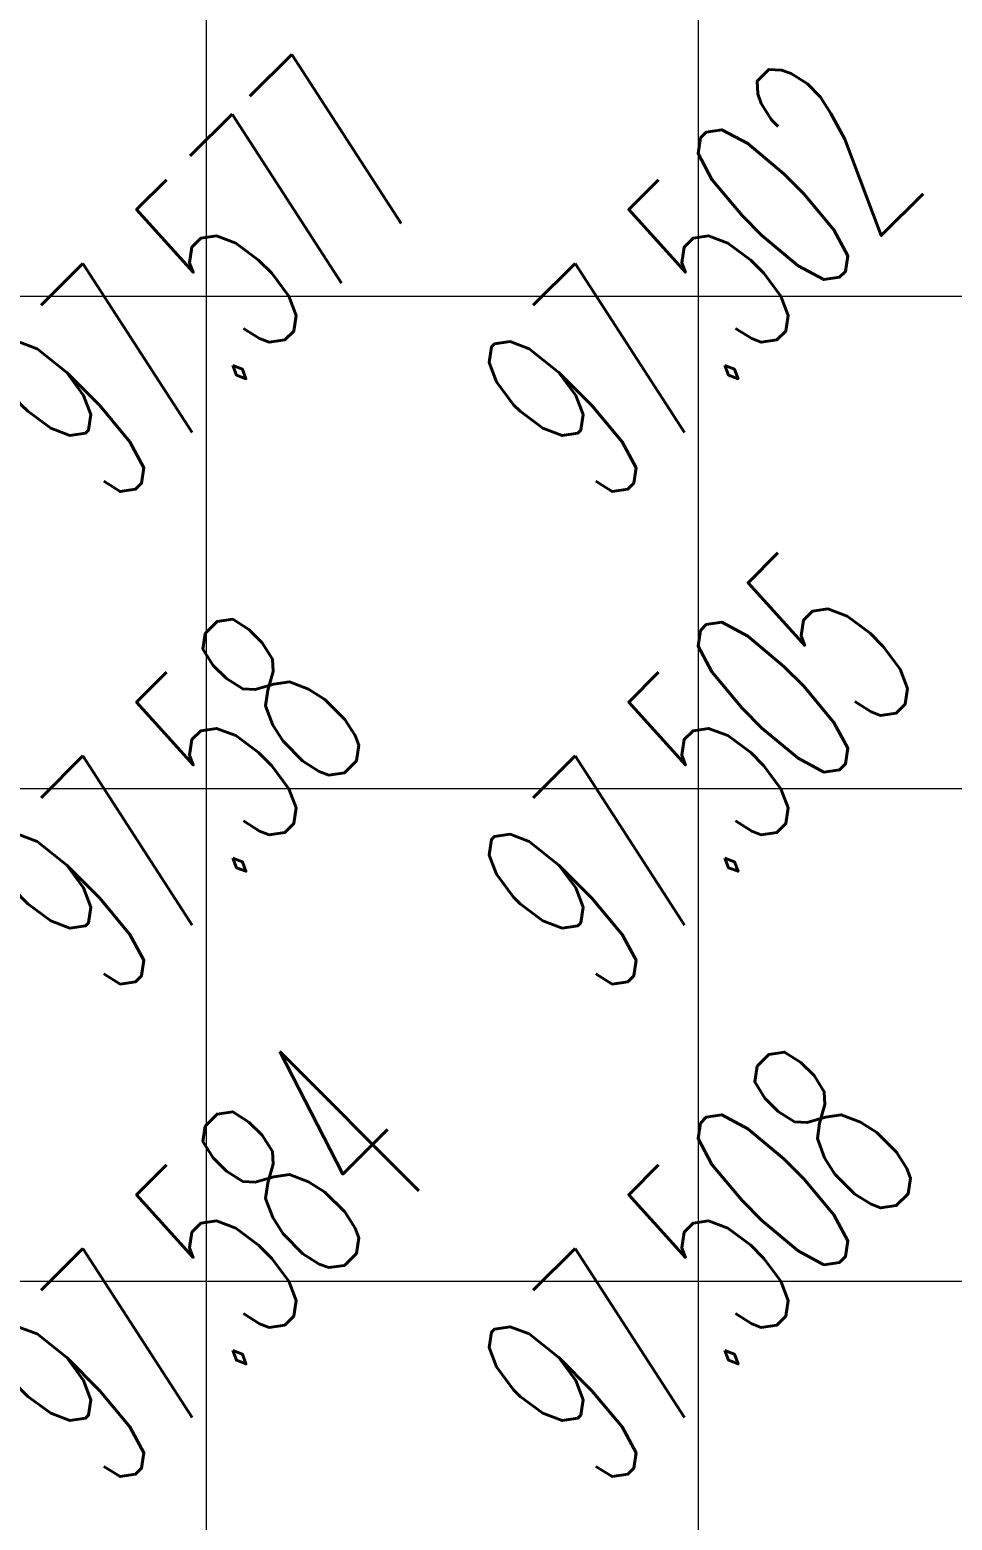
# Model space of a CAD drawing. Header units: millimetres. Extents: x 684983 to 685377, y 990360 to 990509.
# Drawn here: x 685055.3 to 685059.05, y 990411.07 to 990417.12 of the extents above; entities that cross this region are included whole.
import ezdxf

# ---------------------------------------------------------------- set-up
doc = ezdxf.new("R2010")
doc.units = ezdxf.units.MM
doc.header["$PDMODE"] = 35
doc.header["$PDSIZE"] = 0.2
doc.layers.add('dim', color=7, linetype='Continuous')
doc.layers.add('grid', color=8, linetype='Continuous', lineweight=9)
doc.layers.add('GRID LEVELS', color=7, linetype='Continuous', lineweight=13)
doc.styles.add('DIM', font='ARIALN.TTF', dxfattribs={"width": 0.8, "height": 1})
doc.styles.get("Standard").update_dxf_attribs({"font": 'RomanS'})
doc.dimstyles.get("Standard").update_dxf_attribs({"dimtxt": 1, "dimasz": 0.18, "dimexe": 0.18, "dimexo": 0.0625, "dimgap": 0.09, "dimtad": 0, "dimrnd": 0.05, "dimzin": 0, "dimdsep": 46, "dimtxsty": 'DIM', "dimcen": 0.09, "dimse1": 1, "dimse2": 1, "dimsd1": 1, "dimsd2": 1, "dimadec": 0, "dimazin": 0, "dimtfac": 1, "dimtix": 1, "dimtofl": 0, "dimtmove": 2, "dimatfit": 3, "dimfxl": 0, "dimtolj": 1, "dimtzin": 0, "dimarcsym": 0})

# ---------------------------------------------------------------- blocks, each defined once
blk = doc.blocks.new('*D22')
at = {"layer": 'Defpoints', "color": 0, "transparency": 16777216}
for p in [(685042.0688, 990413.8862), (685065.652, 990407.182), (685065.4309, 990406.4041)]:
    blk.add_point(p, dxfattribs=at)
at = {"layer": 'dim', "color": 0, "transparency": 16777216, "insert": (685053.6393, 990409.7562), "char_height": 1, "attachment_point": 5, "rotation": 344.13063, "style": 'DIM'}
blk.add_mtext('\\A1;24.50', dxfattribs=at)

msp = doc.modelspace()

# ---------------------------------------------------------------- linework, layer by layer
at = {"layer": 'grid'}
for p, q in [((685056.0136, 990509.1548), (685056.0136, 990370.8996)), ((685058.0136, 990509.1548), (685058.0136, 990370.8996)), ((685085.1957, 990416.0381), (684982.7636, 990416.0381)), ((685085.1957, 990414.0381), (684982.7636, 990414.0381)), ((685085.1957, 990412.0381), (684982.7636, 990412.0381))]:
    msp.add_line(p, q, dxfattribs=at)

# ---------------------------------------------------------------- texts
at = {"layer": 'GRID LEVELS', "width": 0.5}
for s, p in [('97.577', (685055.63, 990415.1578, 97.577)), ('97.502', (685057.63, 990415.1578, 97.5023)), ('97.505', (685057.63, 990413.1578, 97.5052)), ('97.58', (685055.63, 990413.1578, 97.5803)), ('97.584', (685055.63, 990411.1578, 97.5836)), ('97.508', (685057.63, 990411.1578, 97.5081))]:
    msp.add_text(s, height=0.8, rotation=45, dxfattribs=at).set_placement(p)

# ---------------------------------------------------------------- dimensions: what is measured, and where the dimension line sits
at = {"layer": 'dim'}
dim = msp.add_aligned_dim(p1=(685042.0688, 990413.8862), p2=(685065.652, 990407.182), distance=-0.8087, dimstyle='Standard', dxfattribs=at)
dim.commit()
dim.dimension.update_dxf_attribs({"geometry": '*D22', "text_midpoint": (685053.6393, 990409.7562)})

doc.saveas('drawing.dxf')
